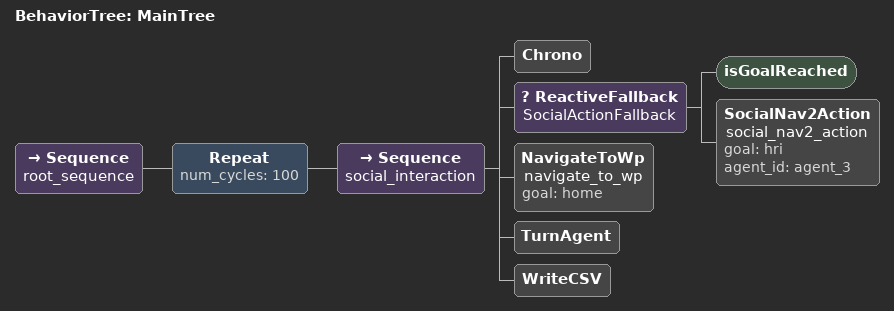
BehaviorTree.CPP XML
<root main_tree_to_execute = "MainTree" >
    <BehaviorTree ID="MainTree">
        <Sequence name="root_sequence">
            <Repeat num_cycles="100">
                <Sequence name="social_interaction">
                    <Chrono/>
                    <ReactiveFallback name="SocialActionFallback">
                        <isGoalReached/>
                        <SocialNav2Action
                            name="social_nav2_action"
                            goal="hri"
                            agent_id="agent_3"/>
                    </ReactiveFallback>
                    <NavigateToWp  name="navigate_to_wp" goal="home"/>
                    <TurnAgent/>
                    <WriteCSV/>
                </Sequence>
            </Repeat>
        </Sequence>
     </BehaviorTree>
</root>
